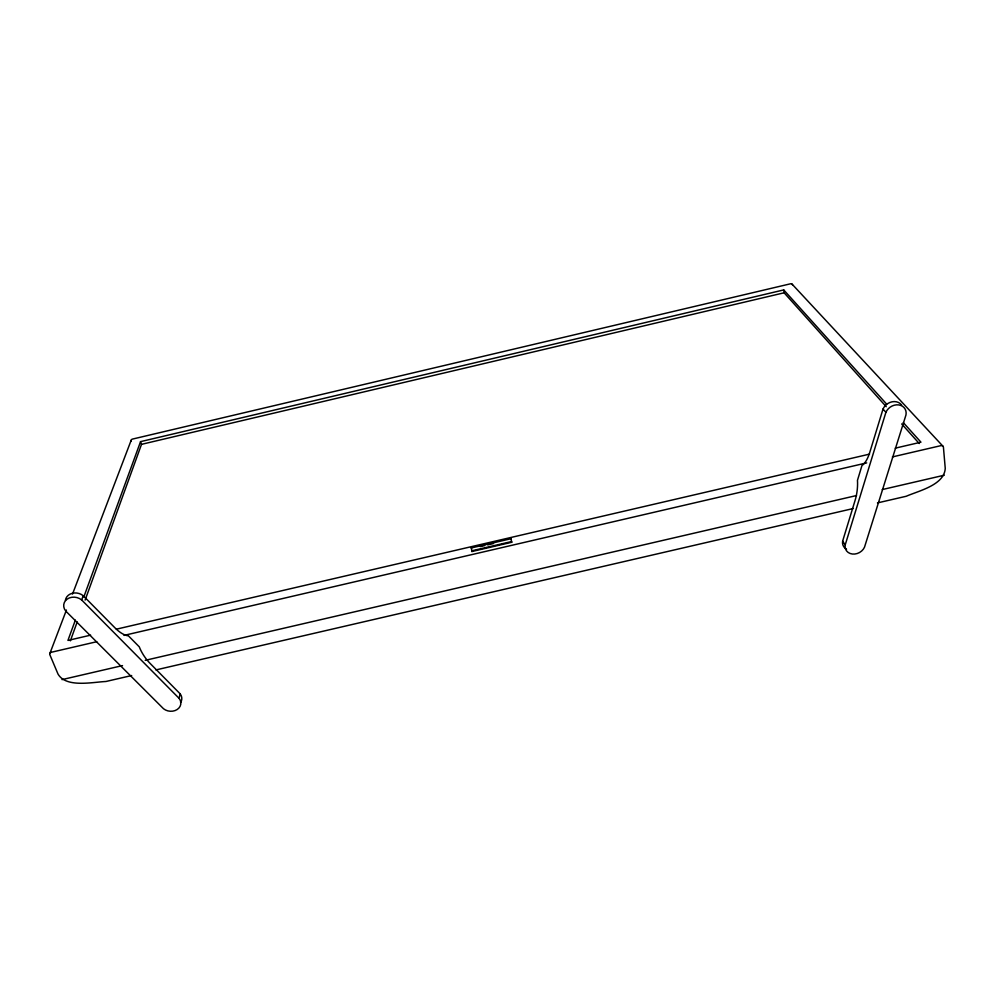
<?xml version="1.0" encoding="UTF-8"?>
<svg xmlns="http://www.w3.org/2000/svg" width="995" height="995" viewBox="0 0 995 995"><rect width="100%" height="100%" fill="white"/><g stroke="black" fill="none" stroke-linecap="round" stroke-linejoin="round"><path stroke-width="1.49" d="M877.453 502.923L906.196 496.269C918.845 490.771 944.267 485.062 945.25 468.409L943.434 447.302A2.587 2.139 -33.1 0 0 940.81 445.673L892.403 456.916M179.125 698.378L81.665 599.96A10.845 9.03 11.9 0 0 67.262 599.04A10.845 9.03 11.9 0 0 65.707 611.017L163.528 708.739A10.298 8.445 5.8 0 0 177.222 709.485A10.298 8.445 5.8 0 0 179.125 698.378L180.107 693.789L150.058 663.366A23.693 10.709 55.7 0 1 139.275 646.837L128.43 635.842A24.054 11.007 54.6 0 1 114.935 627.82L83.219 595.719A10.783 8.992 12 0 0 72.225 593.306A10.783 8.992 12 0 0 65.396 600.346M846.546 549.178A10.41 8.619 -27.4 0 1 842.641 541.093L855.14 500.224A24.004 9.614 -82.9 0 0 857.466 480.336L861.968 465.536A24.39 9.9 -81.9 0 0 869.779 452.364L883.013 409.057A10.982 9.253 -33.8 0 1 891.893 401.843A10.982 9.253 -33.8 0 1 901.619 405.052M845.203 544.937L885.911 412.316A11.044 9.291 -33.7 0 1 898.647 404.903A11.044 9.291 -33.7 0 1 905.972 414.94L864.506 547.175A10.46 8.656 -27.3 0 1 852.379 554.028A10.46 8.656 -27.3 0 1 845.203 544.937L842.641 541.093M70.359 640.842L77.212 621.925M85.122 600.084L141.514 444.342L140.544 441.643L783.737 289.918L886.644 404.119M75.359 620.121L67.934 640.432L90.62 635.158M83.841 596.9L140.544 441.643M81.665 599.96L83.219 595.719M49.825 653.603L66.429 610.047M72.523 594.077L131.216 440.163M141.514 444.342L784.122 292.791L886.222 406.694M116.34 629.188L869.53 454.13M895.239 448.16L920.96 442.19L903.286 422.576M510.982 538.73L511.728 542.275L471.928 551.516L471.331 547.934L510.982 538.73L511.144 539.427M480.311 546.591L484.714 545.558M487.662 544.887L493.532 543.519M96.776 641.713L51.392 652.247A2.562 2.089 11.2 0 0 49.887 654.809L58.021 674.075C66.168 688.067 92.448 682.11 105.955 681.488L131.663 675.543M124.002 635.395L866.695 462.886M61.989 679.622L122.522 665.593M145.22 660.332L856.496 495.547M882.229 489.577L944.267 475.212M155.867 669.933L853.25 508.532M792.144 284.209L942.912 446.183M901.694 423.945L919.231 443.509M883.013 409.057L885.911 412.316M471.331 547.934L471.506 548.631M471.928 551.516L471.754 550.82L511.554 541.566L511.728 542.275M783.737 289.918L784.122 292.791M180.107 693.789A10.248 8.42 5.8 0 1 180.555 702.569M792.58 285.08A1.903 1.692 -38.7 0 0 790.552 283.786L132.397 439.106A1.89 1.667 16.3 0 0 131.228 441.121"/></g></svg>
